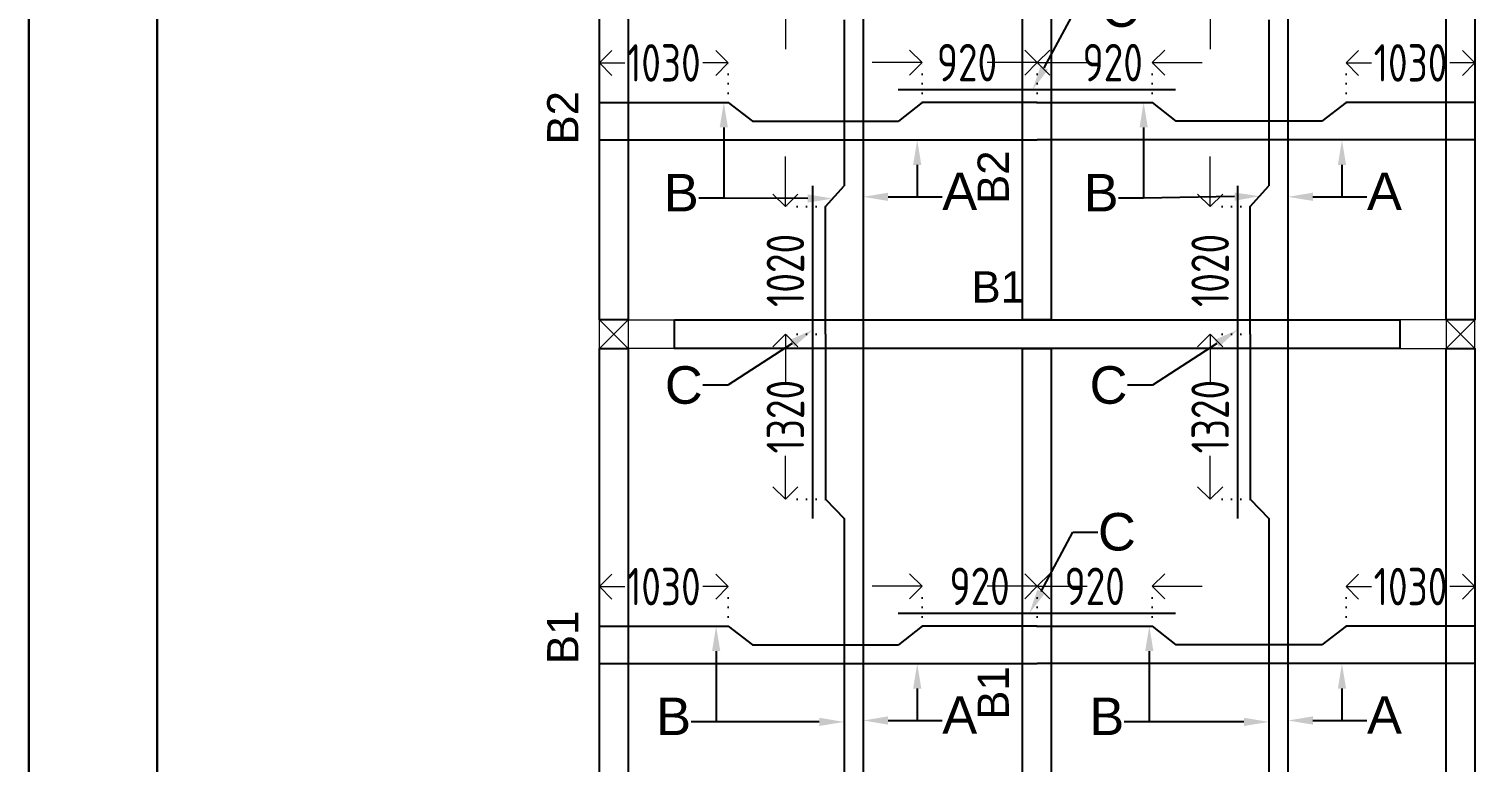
# Model space of a CAD drawing. Header units: inches. Extents: x -605 to 2991212, y -2872845 to 0.
# Drawn here: x 2800878 to 2812471, y -2127129 to -2121266 of the extents above; entities that cross this region are included whole.
import ezdxf
from ezdxf import colors
from ezdxf.entities.mleader import LeaderData, LeaderLine
from ezdxf.enums import TextEntityAlignment as Align
from ezdxf.math import Vec2, Vec3

# ---------------------------------------------------------------- set-up
doc = ezdxf.new("R2010")
doc.units = ezdxf.units.IN
doc.header["$LTSCALE"] = 600
doc.header["$MEASUREMENT"] = 0
doc.linetypes.add('DOT2', pattern=[0.125, 0, -0.125])
for name, color, linetype, lineweight in [('rDIMension', 1, 'Continuous', 18), ('rRCC 2', 40, 'Continuous', 15), ('rREINF 1', 1, 'Continuous', 25), ('rSHEET', 2, 'Continuous', 30)]:
    doc.layers.add(name, color=color, linetype=linetype, lineweight=lineweight)
doc.styles.add('DIM', font='geniso.shx', dxfattribs={"width": 0.85})
doc.styles.get("Standard").update_dxf_attribs({"font": 'arial.ttf'})
doc.dimstyles.new('ST-100', dxfattribs={"dimscale": 100, "dimtxt": 2.5, "dimasz": 2, "dimexe": 0.18, "dimexo": 0.0625, "dimgap": 0.2, "dimtad": 0, "dimdec": 0, "dimzin": 0, "dimdsep": 46, "dimtxsty": 'DIM', "dimblk": 'OPEN90', "dimcen": 0.09, "dimclrd": 256, "dimclrt": 7, "dimadec": 0, "dimazin": 0, "dimtfac": 1, "dimtdec": 0, "dimtofl": 0, "dimtmove": 0, "dimatfit": 3, "dimldrblk": 'OPEN90', "dimfxl": 1, "dimtolj": 1, "dimtzin": 0, "dimlwd": -1, "dimarcsym": 0})

# ---------------------------------------------------------------- blocks, each defined once
blk = doc.blocks.new('_Open90')
at = {"color": 0, "linetype": 'ByBlock', "lineweight": -2}
for p, q in [((0, 0), (-1, 0)), ((-0.5, 0.5), (0, 0)), ((0, 0), (-0.5, -0.5))]:
    blk.add_line(p, q, dxfattribs=at)
blk = doc.blocks.new('*D119')
at = {"layer": 'Defpoints', "color": 0, "linetype": 'ByBlock', "transparency": 16777216}
for p in [(2806469, -2121537), (2805439, -2121853), (2806469, -2121853)]:
    blk.add_point(p, dxfattribs=at)
at = {"layer": 'rDIMension', "color": 0, "linetype": 'DOT2', "lineweight": -2, "transparency": 16777216}
for p, q in [((2805439, -2121853), (2805439, -2121537)), ((2806469, -2121853), (2806469, -2121537))]:
    blk.add_line(p, q, dxfattribs=at)
at = {"layer": 'rDIMension', "transparency": 16777216}
for p, q in [((2805639, -2121537), (2805641, -2121537)), ((2806269, -2121537), (2806267, -2121537))]:
    blk.add_line(p, q, dxfattribs=at)
at = {"layer": 'rDIMension', "linetype": 'ByBlock', "transparency": 16777216, "xscale": 200, "yscale": 200, "zscale": 200, "rotation": 180}
blk.add_blockref('_Open90', (2805439, -2121537), dxfattribs=at)
at = {"layer": 'rDIMension', "linetype": 'ByBlock', "transparency": 16777216, "xscale": 200, "yscale": 200, "zscale": 200}
blk.add_blockref('_Open90', (2806469, -2121537), dxfattribs=at)
at = {"layer": 'rDIMension', "color": 7, "linetype": 'ByBlock', "transparency": 16777216, "insert": (2805954, -2121537), "char_height": 300, "attachment_point": 5, "style": 'DIM'}
blk.add_mtext('\\A1;1030', dxfattribs=at)
blk = doc.blocks.new('*D120')
at = {"layer": 'Defpoints', "color": 0, "linetype": 'ByBlock', "transparency": 16777216}
for p in [(2808939, -2121535), (2808019, -2121853), (2808939, -2121853)]:
    blk.add_point(p, dxfattribs=at)
at = {"layer": 'rDIMension', "transparency": 16777216}
for p, q in [((2807819, -2121535), (2807619, -2121535)), ((2809139, -2121535), (2809339, -2121535))]:
    blk.add_line(p, q, dxfattribs=at)
at = {"layer": 'rDIMension', "color": 0, "linetype": 'DOT2', "lineweight": -2, "transparency": 16777216}
for p, q in [((2808019, -2121853), (2808019, -2121535)), ((2808939, -2121853), (2808939, -2121535))]:
    blk.add_line(p, q, dxfattribs=at)
at = {"layer": 'rDIMension', "linetype": 'ByBlock', "transparency": 16777216, "xscale": 200, "yscale": 200, "zscale": 200}
blk.add_blockref('_Open90', (2808019, -2121535), dxfattribs=at)
at = {"layer": 'rDIMension', "linetype": 'ByBlock', "transparency": 16777216, "xscale": 200, "yscale": 200, "zscale": 200, "rotation": 180}
blk.add_blockref('_Open90', (2808939, -2121535), dxfattribs=at)
at = {"layer": 'rDIMension', "color": 7, "linetype": 'ByBlock', "transparency": 16777216, "insert": (2808378, -2121535), "char_height": 300, "attachment_point": 5, "style": 'DIM'}
blk.add_mtext('\\A1;920', dxfattribs=at)
blk = doc.blocks.new('*D121')
at = {"layer": 'Defpoints', "color": 0, "linetype": 'ByBlock', "transparency": 16777216}
for p in [(2811409, -2121537), (2811409, -2121853), (2812439, -2121853)]:
    blk.add_point(p, dxfattribs=at)
at = {"layer": 'rDIMension', "color": 0, "linetype": 'DOT2', "lineweight": -2, "transparency": 16777216}
for p, q in [((2811409, -2121853), (2811409, -2121537)), ((2812439, -2121853), (2812439, -2121537))]:
    blk.add_line(p, q, dxfattribs=at)
at = {"layer": 'rDIMension', "transparency": 16777216}
for p, q in [((2811609, -2121537), (2811611, -2121537)), ((2812239, -2121537), (2812237, -2121537))]:
    blk.add_line(p, q, dxfattribs=at)
at = {"layer": 'rDIMension', "linetype": 'ByBlock', "transparency": 16777216, "xscale": 200, "yscale": 200, "zscale": 200, "rotation": 180}
blk.add_blockref('_Open90', (2811409, -2121537), dxfattribs=at)
at = {"layer": 'rDIMension', "linetype": 'ByBlock', "transparency": 16777216, "xscale": 200, "yscale": 200, "zscale": 200}
blk.add_blockref('_Open90', (2812439, -2121537), dxfattribs=at)
at = {"layer": 'rDIMension', "color": 7, "linetype": 'ByBlock', "transparency": 16777216, "insert": (2811924, -2121537), "char_height": 300, "attachment_point": 5, "style": 'DIM'}
blk.add_mtext('\\A1;1030', dxfattribs=at)
blk = doc.blocks.new('*D122')
at = {"layer": 'Defpoints', "color": 0, "linetype": 'ByBlock', "transparency": 16777216}
for p in [(2808939, -2121535), (2808939, -2121853), (2809859, -2121853)]:
    blk.add_point(p, dxfattribs=at)
at = {"layer": 'rDIMension', "transparency": 16777216}
for p, q in [((2808739, -2121535), (2808539, -2121535)), ((2810059, -2121535), (2810259, -2121535))]:
    blk.add_line(p, q, dxfattribs=at)
at = {"layer": 'rDIMension', "color": 0, "linetype": 'DOT2', "lineweight": -2, "transparency": 16777216}
for p, q in [((2808939, -2121853), (2808939, -2121535)), ((2809859, -2121853), (2809859, -2121535))]:
    blk.add_line(p, q, dxfattribs=at)
at = {"layer": 'rDIMension', "linetype": 'ByBlock', "transparency": 16777216, "xscale": 200, "yscale": 200, "zscale": 200}
blk.add_blockref('_Open90', (2808939, -2121535), dxfattribs=at)
at = {"layer": 'rDIMension', "linetype": 'ByBlock', "transparency": 16777216, "xscale": 200, "yscale": 200, "zscale": 200, "rotation": 180}
blk.add_blockref('_Open90', (2809859, -2121535), dxfattribs=at)
at = {"layer": 'rDIMension', "color": 7, "linetype": 'ByBlock', "transparency": 16777216, "insert": (2809543, -2121535), "char_height": 300, "attachment_point": 5, "style": 'DIM'}
blk.add_mtext('\\A1;920', dxfattribs=at)
blk = doc.blocks.new('*D123')
at = {"layer": 'Defpoints', "color": 0, "linetype": 'ByBlock', "transparency": 16777216}
for p in [(2806469, -2125726), (2805439, -2126042), (2806469, -2126042)]:
    blk.add_point(p, dxfattribs=at)
at = {"layer": 'rDIMension', "color": 0, "linetype": 'DOT2', "lineweight": -2, "transparency": 16777216}
for p, q in [((2805439, -2126042), (2805439, -2125726)), ((2806469, -2126042), (2806469, -2125726))]:
    blk.add_line(p, q, dxfattribs=at)
at = {"layer": 'rDIMension', "transparency": 16777216}
for p, q in [((2805639, -2125726), (2805641, -2125726)), ((2806269, -2125726), (2806267, -2125726))]:
    blk.add_line(p, q, dxfattribs=at)
at = {"layer": 'rDIMension', "linetype": 'ByBlock', "transparency": 16777216, "xscale": 200, "yscale": 200, "zscale": 200, "rotation": 180}
blk.add_blockref('_Open90', (2805439, -2125726), dxfattribs=at)
at = {"layer": 'rDIMension', "linetype": 'ByBlock', "transparency": 16777216, "xscale": 200, "yscale": 200, "zscale": 200}
blk.add_blockref('_Open90', (2806469, -2125726), dxfattribs=at)
at = {"layer": 'rDIMension', "color": 7, "linetype": 'ByBlock', "transparency": 16777216, "insert": (2805954, -2125726), "char_height": 300, "attachment_point": 5, "style": 'DIM'}
blk.add_mtext('\\A1;1030', dxfattribs=at)
blk = doc.blocks.new('*D124')
at = {"layer": 'Defpoints', "color": 0, "linetype": 'ByBlock', "transparency": 16777216}
for p in [(2808939, -2125724), (2808019, -2126042), (2808939, -2126042)]:
    blk.add_point(p, dxfattribs=at)
at = {"layer": 'rDIMension', "transparency": 16777216}
for p, q in [((2807819, -2125724), (2807619, -2125724)), ((2809139, -2125724), (2809339, -2125724))]:
    blk.add_line(p, q, dxfattribs=at)
at = {"layer": 'rDIMension', "color": 0, "linetype": 'DOT2', "lineweight": -2, "transparency": 16777216}
for p, q in [((2808019, -2126042), (2808019, -2125724)), ((2808939, -2126042), (2808939, -2125724))]:
    blk.add_line(p, q, dxfattribs=at)
at = {"layer": 'rDIMension', "linetype": 'ByBlock', "transparency": 16777216, "xscale": 200, "yscale": 200, "zscale": 200}
blk.add_blockref('_Open90', (2808019, -2125724), dxfattribs=at)
at = {"layer": 'rDIMension', "linetype": 'ByBlock', "transparency": 16777216, "xscale": 200, "yscale": 200, "zscale": 200, "rotation": 180}
blk.add_blockref('_Open90', (2808939, -2125724), dxfattribs=at)
at = {"layer": 'rDIMension', "color": 7, "linetype": 'ByBlock', "transparency": 16777216, "insert": (2808479, -2125724), "char_height": 300, "attachment_point": 5, "style": 'DIM'}
blk.add_mtext('\\A1;920', dxfattribs=at)
blk = doc.blocks.new('*D125')
at = {"layer": 'Defpoints', "color": 0, "linetype": 'ByBlock', "transparency": 16777216}
for p in [(2811409, -2125726), (2811409, -2126042), (2812439, -2126042)]:
    blk.add_point(p, dxfattribs=at)
at = {"layer": 'rDIMension', "color": 0, "linetype": 'DOT2', "lineweight": -2, "transparency": 16777216}
for p, q in [((2811409, -2126042), (2811409, -2125726)), ((2812439, -2126042), (2812439, -2125726))]:
    blk.add_line(p, q, dxfattribs=at)
at = {"layer": 'rDIMension', "transparency": 16777216}
for p, q in [((2811609, -2125726), (2811611, -2125726)), ((2812239, -2125726), (2812237, -2125726))]:
    blk.add_line(p, q, dxfattribs=at)
at = {"layer": 'rDIMension', "linetype": 'ByBlock', "transparency": 16777216, "xscale": 200, "yscale": 200, "zscale": 200, "rotation": 180}
blk.add_blockref('_Open90', (2811409, -2125726), dxfattribs=at)
at = {"layer": 'rDIMension', "linetype": 'ByBlock', "transparency": 16777216, "xscale": 200, "yscale": 200, "zscale": 200}
blk.add_blockref('_Open90', (2812439, -2125726), dxfattribs=at)
at = {"layer": 'rDIMension', "color": 7, "linetype": 'ByBlock', "transparency": 16777216, "insert": (2811924, -2125726), "char_height": 300, "attachment_point": 5, "style": 'DIM'}
blk.add_mtext('\\A1;1030', dxfattribs=at)
blk = doc.blocks.new('*D126')
at = {"layer": 'Defpoints', "color": 0, "linetype": 'ByBlock', "transparency": 16777216}
for p in [(2808939, -2125724), (2808939, -2126042), (2809859, -2126042)]:
    blk.add_point(p, dxfattribs=at)
at = {"layer": 'rDIMension', "transparency": 16777216}
for p, q in [((2808739, -2125724), (2808539, -2125724)), ((2810059, -2125724), (2810259, -2125724))]:
    blk.add_line(p, q, dxfattribs=at)
at = {"layer": 'rDIMension', "color": 0, "linetype": 'DOT2', "lineweight": -2, "transparency": 16777216}
for p, q in [((2808939, -2126042), (2808939, -2125724)), ((2809859, -2126042), (2809859, -2125724))]:
    blk.add_line(p, q, dxfattribs=at)
at = {"layer": 'rDIMension', "linetype": 'ByBlock', "transparency": 16777216, "xscale": 200, "yscale": 200, "zscale": 200}
blk.add_blockref('_Open90', (2808939, -2125724), dxfattribs=at)
at = {"layer": 'rDIMension', "linetype": 'ByBlock', "transparency": 16777216, "xscale": 200, "yscale": 200, "zscale": 200, "rotation": 180}
blk.add_blockref('_Open90', (2809859, -2125724), dxfattribs=at)
at = {"layer": 'rDIMension', "color": 7, "linetype": 'ByBlock', "transparency": 16777216, "insert": (2809399, -2125724), "char_height": 300, "attachment_point": 5, "style": 'DIM'}
blk.add_mtext('\\A1;920', dxfattribs=at)
blk = doc.blocks.new('*D151')
at = {"layer": 'Defpoints', "color": 0, "linetype": 'ByBlock', "transparency": 16777216}
for p in [(2806926, -2120007), (2807246, -2120007), (2807246, -2121027)]:
    blk.add_point(p, dxfattribs=at)
at = {"layer": 'rDIMension', "transparency": 16777216}
for p, q in [((2806926, -2119807), (2806926, -2119607)), ((2806926, -2121227), (2806926, -2121427))]:
    blk.add_line(p, q, dxfattribs=at)
at = {"layer": 'rDIMension', "color": 0, "linetype": 'DOT2', "lineweight": -2, "transparency": 16777216}
for p, q in [((2807246, -2120007), (2806926, -2120007)), ((2807246, -2121027), (2806926, -2121027))]:
    blk.add_line(p, q, dxfattribs=at)
at = {"layer": 'rDIMension', "linetype": 'ByBlock', "transparency": 16777216, "xscale": 200, "yscale": 200, "zscale": 200}
for p, rotation in [((2806926, -2120007), 270), ((2806926, -2121027), 90)]:
    blk.add_blockref('_Open90', p, dxfattribs=dict(at, rotation=rotation))
at = {"layer": 'rDIMension', "color": 7, "linetype": 'ByBlock', "transparency": 16777216, "insert": (2806926, -2120659), "char_height": 300, "attachment_point": 5, "rotation": 90, "style": 'DIM'}
blk.add_mtext('\\A1;1020', dxfattribs=at)
blk = doc.blocks.new('*D152')
at = {"layer": 'Defpoints', "color": 0, "linetype": 'ByBlock', "transparency": 16777216}
for p in [(2807246, -2122687), (2806926, -2123707), (2807246, -2123707)]:
    blk.add_point(p, dxfattribs=at)
at = {"layer": 'rDIMension', "transparency": 16777216}
for p, q in [((2806926, -2122487), (2806926, -2122287)), ((2806926, -2123907), (2806926, -2124107))]:
    blk.add_line(p, q, dxfattribs=at)
at = {"layer": 'rDIMension', "color": 0, "linetype": 'DOT2', "lineweight": -2, "transparency": 16777216}
for p, q in [((2807246, -2122687), (2806926, -2122687)), ((2807246, -2123707), (2806926, -2123707))]:
    blk.add_line(p, q, dxfattribs=at)
at = {"layer": 'rDIMension', "linetype": 'ByBlock', "transparency": 16777216, "xscale": 200, "yscale": 200, "zscale": 200}
for p, rotation in [((2806926, -2122687), 270), ((2806926, -2123707), 90)]:
    blk.add_blockref('_Open90', p, dxfattribs=dict(at, rotation=rotation))
at = {"layer": 'rDIMension', "color": 7, "linetype": 'ByBlock', "transparency": 16777216, "insert": (2806926, -2123197), "char_height": 300, "attachment_point": 5, "rotation": 90, "style": 'DIM'}
blk.add_mtext('\\A1;1020', dxfattribs=at)
blk = doc.blocks.new('*D153')
at = {"layer": 'Defpoints', "color": 0, "linetype": 'ByBlock', "transparency": 16777216}
for p in [(2810322, -2120007), (2810642, -2120007), (2810642, -2121027)]:
    blk.add_point(p, dxfattribs=at)
at = {"layer": 'rDIMension', "transparency": 16777216}
for p, q in [((2810322, -2119807), (2810322, -2119607)), ((2810322, -2121227), (2810322, -2121427))]:
    blk.add_line(p, q, dxfattribs=at)
at = {"layer": 'rDIMension', "color": 0, "linetype": 'DOT2', "lineweight": -2, "transparency": 16777216}
for p, q in [((2810642, -2120007), (2810322, -2120007)), ((2810642, -2121027), (2810322, -2121027))]:
    blk.add_line(p, q, dxfattribs=at)
at = {"layer": 'rDIMension', "linetype": 'ByBlock', "transparency": 16777216, "xscale": 200, "yscale": 200, "zscale": 200}
for p, rotation in [((2810322, -2120007), 270), ((2810322, -2121027), 90)]:
    blk.add_blockref('_Open90', p, dxfattribs=dict(at, rotation=rotation))
at = {"layer": 'rDIMension', "color": 7, "linetype": 'ByBlock', "transparency": 16777216, "insert": (2810322, -2120659), "char_height": 300, "attachment_point": 5, "rotation": 90, "style": 'DIM'}
blk.add_mtext('\\A1;1020', dxfattribs=at)
blk = doc.blocks.new('*D154')
at = {"layer": 'Defpoints', "color": 0, "linetype": 'ByBlock', "transparency": 16777216}
for p in [(2810642, -2122687), (2810322, -2123707), (2810642, -2123707)]:
    blk.add_point(p, dxfattribs=at)
at = {"layer": 'rDIMension', "transparency": 16777216}
for p, q in [((2810322, -2122487), (2810322, -2122287)), ((2810322, -2123907), (2810322, -2124107))]:
    blk.add_line(p, q, dxfattribs=at)
at = {"layer": 'rDIMension', "color": 0, "linetype": 'DOT2', "lineweight": -2, "transparency": 16777216}
for p, q in [((2810642, -2122687), (2810322, -2122687)), ((2810642, -2123707), (2810322, -2123707))]:
    blk.add_line(p, q, dxfattribs=at)
at = {"layer": 'rDIMension', "linetype": 'ByBlock', "transparency": 16777216, "xscale": 200, "yscale": 200, "zscale": 200}
for p, rotation in [((2810322, -2122687), 270), ((2810322, -2123707), 90)]:
    blk.add_blockref('_Open90', p, dxfattribs=dict(at, rotation=rotation))
at = {"layer": 'rDIMension', "color": 7, "linetype": 'ByBlock', "transparency": 16777216, "insert": (2810322, -2123197), "char_height": 300, "attachment_point": 5, "rotation": 90, "style": 'DIM'}
blk.add_mtext('\\A1;1020', dxfattribs=at)
blk = doc.blocks.new('*D225')
at = {"layer": 'Defpoints', "color": 0, "linetype": 'ByBlock', "transparency": 16777216}
for p in [(2806926, -2123707), (2807246, -2123707), (2807246, -2125027)]:
    blk.add_point(p, dxfattribs=at)
at = {"layer": 'rDIMension', "color": 0, "linetype": 'DOT2', "lineweight": -2, "transparency": 16777216}
for p, q in [((2807246, -2123707), (2806926, -2123707)), ((2807246, -2125027), (2806926, -2125027))]:
    blk.add_line(p, q, dxfattribs=at)
at = {"layer": 'rDIMension', "transparency": 16777216}
for p, q in [((2806926, -2123907), (2806926, -2124054)), ((2806926, -2124827), (2806926, -2124680))]:
    blk.add_line(p, q, dxfattribs=at)
at = {"layer": 'rDIMension', "linetype": 'ByBlock', "transparency": 16777216, "xscale": 200, "yscale": 200, "zscale": 200}
for p, rotation in [((2806926, -2123707), 90), ((2806926, -2125027), 270)]:
    blk.add_blockref('_Open90', p, dxfattribs=dict(at, rotation=rotation))
at = {"layer": 'rDIMension', "color": 7, "linetype": 'ByBlock', "transparency": 16777216, "insert": (2806926, -2124367), "char_height": 300, "attachment_point": 5, "rotation": 90, "style": 'DIM'}
blk.add_mtext('\\A1;1320', dxfattribs=at)
blk = doc.blocks.new('*D227')
at = {"layer": 'Defpoints', "color": 0, "linetype": 'ByBlock', "transparency": 16777216}
for p in [(2810322, -2123707), (2810642, -2123707), (2810642, -2125027)]:
    blk.add_point(p, dxfattribs=at)
at = {"layer": 'rDIMension', "color": 0, "linetype": 'DOT2', "lineweight": -2, "transparency": 16777216}
for p, q in [((2810642, -2123707), (2810322, -2123707)), ((2810642, -2125027), (2810322, -2125027))]:
    blk.add_line(p, q, dxfattribs=at)
at = {"layer": 'rDIMension', "transparency": 16777216}
for p, q in [((2810322, -2123907), (2810322, -2124054)), ((2810322, -2124827), (2810322, -2124680))]:
    blk.add_line(p, q, dxfattribs=at)
at = {"layer": 'rDIMension', "linetype": 'ByBlock', "transparency": 16777216, "xscale": 200, "yscale": 200, "zscale": 200}
for p, rotation in [((2810322, -2123707), 90), ((2810322, -2125027), 270)]:
    blk.add_blockref('_Open90', p, dxfattribs=dict(at, rotation=rotation))
at = {"layer": 'rDIMension', "color": 7, "linetype": 'ByBlock', "transparency": 16777216, "insert": (2810322, -2124367), "char_height": 300, "attachment_point": 5, "rotation": 90, "style": 'DIM'}
blk.add_mtext('\\A1;1320', dxfattribs=at)

msp = doc.modelspace()

# ---------------------------------------------------------------- linework, layer by layer
at = {"color": 4, "linetype": 'ByBlock'}
for points in [[(2807546.4, -2120006.9), (2807546.4, -2123706.9)], [(2810942.2, -2120006.9), (2810942.2, -2123706.9)], [(2807396.4, -2121193.8), (2807396.4, -2122520.1)], [(2810792.2, -2121193.8), (2810792.2, -2122520.1)], [(2805438.9, -2121853.2), (2806468.9, -2121853.2), (2806662.1, -2122003.2)], [(2810044.9, -2121753.2), (2807828.4, -2121753.2)], [(2808938.9, -2121853.2), (2808018.9, -2121853.2), (2807830.6, -2122003.2)], [(2808938.9, -2121853.2), (2809858.9, -2121853.2), (2810047.1, -2122003.2)], [(2812438.9, -2121853.2), (2811408.9, -2121853.2), (2811215.6, -2122003.2)], [(2806662.1, -2122003.2), (2807830.6, -2122003.2)], [(2811215.6, -2122003.2), (2810047.1, -2122003.2)], [(2805438.9, -2122153.2), (2808938.9, -2122153.2)], [(2812438.9, -2122153.2), (2808938.9, -2122153.2)], [(2807146.4, -2125180.3), (2807146.4, -2122520.1)], [(2807246.4, -2123706.9), (2807246.4, -2122686.9), (2807396.4, -2122520.1)], [(2810542.2, -2125180.3), (2810542.2, -2122520.1)], [(2810642.2, -2123706.9), (2810642.2, -2122686.9), (2810792.2, -2122520.1)], [(2807246.4, -2123706.9), (2807246.4, -2125026.9), (2807396.4, -2125180.3)], [(2807546.4, -2123706.9), (2807546.4, -2128724.4)], [(2810642.2, -2123706.9), (2810642.2, -2125026.9), (2810792.2, -2125180.3)], [(2810942.2, -2123706.9), (2810942.2, -2128724.4)], [(2807396.4, -2125180.3), (2807396.4, -2127251)], [(2810792.2, -2125180.3), (2810792.2, -2127251)], [(2810044.9, -2125942.1), (2807828.4, -2125942.1)], [(2805438.9, -2126042.1), (2806468.9, -2126042.1), (2806662.1, -2126192.1)], [(2808938.9, -2126042.1), (2808018.9, -2126042.1), (2807830.6, -2126192.1)], [(2808938.9, -2126042.1), (2809858.9, -2126042.1), (2810047.1, -2126192.1)], [(2812438.9, -2126042.1), (2811408.9, -2126042.1), (2811215.6, -2126192.1)], [(2806662.1, -2126192.1), (2807830.6, -2126192.1)], [(2811215.6, -2126192.1), (2810047.1, -2126192.1)], [(2805438.9, -2126342.1), (2808938.9, -2126342.1)], [(2812438.9, -2126342.1), (2808938.9, -2126342.1)]]:
    msp.add_lwpolyline(points, dxfattribs=at)
at = {"color": 1, "linetype": 'ByBlock'}
for points in [[(2805438.9, -2120121.9), (2805668.9, -2120121.9), (2805668.9, -2123591.9), (2805438.9, -2123591.9)], [(2808821.7, -2120121.9), (2809051.7, -2120121.9), (2809051.7, -2123591.9), (2808821.7, -2123591.9)], [(2812208.9, -2120121.9), (2812438.9, -2120121.9), (2812438.9, -2123591.9), (2812208.9, -2123591.9)], [(2806038.9, -2123591.9), (2811838.9, -2123591.9), (2811838.9, -2123821.9), (2806038.9, -2123821.9)], [(2805668.9, -2128609.4), (2805438.9, -2128609.4), (2805438.9, -2123821.9), (2805668.9, -2123821.9)], [(2809051.7, -2128609.4), (2808821.7, -2128609.4), (2808821.7, -2123821.9), (2809051.7, -2123821.9)], [(2812208.9, -2123821.9), (2812438.9, -2123821.9), (2812438.9, -2128609.4), (2812208.9, -2128609.4)]]:
    msp.add_lwpolyline(points, close=True, dxfattribs=at)
at = {"layer": 'rRCC 2', "color": 6}
for p, q in [((2805438.9, -2123591.9), (2805668.9, -2123821.9)), ((2805438.9, -2123821.9), (2805668.9, -2123591.9)), ((2812438.9, -2123591.9), (2812208.9, -2123821.9)), ((2812438.9, -2123821.9), (2812208.9, -2123591.9))]:
    msp.add_line(p, q, dxfattribs=at)
for points in [[(2805438.9, -2123821.9), (2805438.9, -2123591.9), (2806038.9, -2123591.9), (2806038.9, -2123821.9)], [(2805438.9, -2123591.9), (2805668.9, -2123591.9), (2805668.9, -2123821.9), (2805438.9, -2123821.9)], [(2812438.9, -2123821.9), (2812438.9, -2123591.9), (2811838.9, -2123591.9), (2811838.9, -2123821.9)], [(2812438.9, -2123591.9), (2812208.9, -2123591.9), (2812208.9, -2123821.9), (2812438.9, -2123821.9)]]:
    msp.add_lwpolyline(points, close=True, dxfattribs=at)
at = {"layer": 'rSHEET'}
msp.add_lwpolyline([(2877048.1, -2153550.4), (2877048.1, -2045824.8), (2800878.4, -2045824.8), (2800878.4, -2153550.4)], close=True, dxfattribs=at)
msp.add_lwpolyline([(2876024.1, -2151755), (2876024.1, -2047620.3, 0.4142136), (2875254.6, -2046850.8), (2802671.9, -2046850.8, 0.4142136), (2801902.5, -2047620.3), (2801902.5, -2151755, 0.4142136), (2802671.9, -2152524.4), (2875254.6, -2152524.4, 0.4142136)], format="xyb", close=True, dxfattribs=at)

# ---------------------------------------------------------------- texts
at = {"layer": 'rRCC 2'}
for s, p in [('B2', (2805146.2, -2121976)), ('B2', (2808587.5, -2122451.3)), ('B1', (2805146.2, -2126132.6)), ('B1', (2808587.5, -2126577.4))]:
    msp.add_text(s, height=250, rotation=90, dxfattribs=at).set_placement(p, align=Align.MIDDLE_CENTER)
msp.add_text('B1', height=250, dxfattribs=at).set_placement((2808627.5, -2123328.9), align=Align.MIDDLE_CENTER)

# ---------------------------------------------------------------- dimensions: what is measured, and where the dimension line sits
at = {"layer": 'rDIMension', "color": 1, "linetype": 'ByBlock'}
for base, p1, p2, angle, override, picture, middle in [((2806925.7, -2120006.9), (2807246.4, -2121026.9), (2807246.4, -2120006.9), 90, {"dimtxt": 3, "dimexe": 0, "dimexo": 0, "dimtmove": 1, "dimfxl": 1.25, "dimtfillclr": 256, "dimarcsym": 2}, '*D151', (2806925.7, -2120658.6)), ((2810321.5, -2120006.9), (2810642.2, -2121026.9), (2810642.2, -2120006.9), 90, {"dimtxt": 3, "dimexe": 0, "dimexo": 0, "dimtmove": 1, "dimfxl": 1.25, "dimtfillclr": 256, "dimarcsym": 2}, '*D153', (2810321.5, -2120658.6)), ((2808938.9, -2121534.8), (2809858.9, -2121853.2), (2808938.9, -2121853.2), 180, {"dimtxt": 3, "dimexe": 0, "dimexo": 0, "dimtmove": 1, "dimfxl": 1.25, "dimtfillclr": 256, "dimarcsym": 2}, '*D122', (2809543.2, -2121534.8)), ((2811408.9, -2121537.4), (2812438.9, -2121853.2), (2811408.9, -2121853.2), 180, {"dimtxt": 3, "dimasz": 2, "dimexe": 0, "dimexo": 0, "dimtmove": 1, "dimfxl": 1.25, "dimtfillclr": 256, "dimarcsym": 2}, '*D121', (2811923.9, -2121537.4)), ((2811408.9, -2125726.3), (2812438.9, -2126042.1), (2811408.9, -2126042.1), 180, {"dimtxt": 3, "dimasz": 2, "dimexe": 0, "dimexo": 0, "dimtmove": 1, "dimfxl": 1.25, "dimtfillclr": 256, "dimarcsym": 2}, '*D125', (2811923.9, -2125726.3))]:
    dim = msp.add_linear_dim(base=base, p1=p1, p2=p2, angle=angle, dimstyle='ST-100', override=override, dxfattribs=at)
    dim.commit()
    dim.dimension.update_dxf_attribs({"geometry": picture, "text_midpoint": middle, "dimtype": 160})
for base, p1, p2, override, picture, middle in [((2806468.9, -2121537.4), (2805438.9, -2121853.2), (2806468.9, -2121853.2), {"dimtxt": 3, "dimasz": 2, "dimexe": 0, "dimexo": 0, "dimtmove": 1, "dimfxl": 1.25, "dimtfillclr": 256, "dimarcsym": 2}, '*D119', (2805953.9, -2121537.4)), ((2808938.9, -2121534.8), (2808018.9, -2121853.2), (2808938.9, -2121853.2), {"dimtxt": 3, "dimexe": 0, "dimexo": 0, "dimtmove": 1, "dimfxl": 1.25, "dimtfillclr": 256, "dimarcsym": 2}, '*D120', (2808378.3, -2121534.8)), ((2806468.9, -2125726.3), (2805438.9, -2126042.1), (2806468.9, -2126042.1), {"dimtxt": 3, "dimasz": 2, "dimexe": 0, "dimexo": 0, "dimtmove": 1, "dimfxl": 1.25, "dimtfillclr": 256, "dimarcsym": 2}, '*D123', (2805953.9, -2125726.3))]:
    dim = msp.add_linear_dim(base=base, p1=p1, p2=p2, dimstyle='ST-100', override=override, dxfattribs=at)
    dim.commit()
    dim.dimension.update_dxf_attribs({"geometry": picture, "text_midpoint": middle, "dimtype": 160})
for base, p1, p2, angle, picture, middle in [((2806925.7, -2123706.9), (2807246.4, -2122686.9), (2807246.4, -2123706.9), 90, '*D152', (2806925.7, -2123196.9)), ((2810321.5, -2123706.9), (2810642.2, -2122686.9), (2810642.2, -2123706.9), 90, '*D154', (2810321.5, -2123196.9)), ((2806925.7, -2123706.9), (2807246.4, -2125026.9), (2807246.4, -2123706.9), 90, '*D225', (2806925.7, -2124366.9)), ((2810321.5, -2123706.9), (2810642.2, -2125026.9), (2810642.2, -2123706.9), 90, '*D227', (2810321.5, -2124366.9)), ((2808938.9, -2125723.7), (2809858.9, -2126042.1), (2808938.9, -2126042.1), 180, '*D126', (2809398.9, -2125723.7))]:
    dim = msp.add_linear_dim(base=base, p1=p1, p2=p2, angle=angle, dimstyle='ST-100', override={"dimtxt": 3, "dimexe": 0, "dimexo": 0, "dimtmove": 1, "dimfxl": 1.25, "dimtfillclr": 256, "dimarcsym": 2}, dxfattribs=at)
    dim.commit()
    dim.dimension.update_dxf_attribs({"geometry": picture, "text_midpoint": middle})
dim = msp.add_linear_dim(base=(2808938.9, -2125723.7), p1=(2808018.9, -2126042.1), p2=(2808938.9, -2126042.1), dimstyle='ST-100', override={"dimtxt": 3, "dimexe": 0, "dimexo": 0, "dimtmove": 1, "dimfxl": 1.25, "dimtfillclr": 256, "dimarcsym": 2}, dxfattribs=at)
dim.commit()
dim.dimension.update_dxf_attribs({"geometry": '*D124', "text_midpoint": (2808478.9, -2125723.7)})

# ---------------------------------------------------------------- leaders
at = {"layer": 'rREINF 1', "color": 3, "linetype": 'ByBlock'}
ml = msp.add_multileader_mtext('Standard', dxfattribs=at)
ml.set_content('C', color=3)
ml.set_leader_properties()
ml.build(insert=Vec2(0, 0))
ml.multileader.update_dxf_attribs({"text_top_attachment_type": 0, "text_bottom_attachment_type": 0, "dogleg_length": 200, "arrow_head_size": 200})
ctx = ml.context
ctx.base_point, ctx.char_height, ctx.arrow_head_size, ctx.landing_gap_size, ctx.plane_origin = Vec3(2809450.8, -2121101.3), 300, 200, 0.09, Vec3(2808479.9, -2122003.8)
notes = []
notes.append((ctx, [(0, (1, 1, 0), (2809250.8, -2121101.3), (1, 0), 200, [(0, [(2808901.3, -2121753.2)], 256, [])])]))
ctx.mtext.insert, ctx.mtext.flow_direction = Vec3(2809450.9, -2120948.7), 5
ml = msp.add_multileader_mtext('Standard', dxfattribs=at)
ml.set_content('B', color=3)
ml.set_leader_properties()
ml.build(insert=Vec2(0, 0))
ml.multileader.update_dxf_attribs({"text_top_attachment_type": 0, "text_bottom_attachment_type": 0, "dogleg_length": 200, "arrow_head_size": 200})
ctx = ml.context
ctx.base_point, ctx.char_height, ctx.arrow_head_size, ctx.landing_gap_size, ctx.plane_origin = Vec3(2806006.8, -2122619.5), 300, 200, 0.09, Vec3(2806467.6, -2122026.3)
ctx.text_align_type = 2
notes.append((ctx, [(0, (1, 1, 0), (2806433.5, -2122619.5), (-1, 0), 200, [(0, [(2806433.5, -2121853.2)], 256, [])])]))
ctx.mtext.insert, ctx.mtext.alignment, ctx.mtext.flow_direction = Vec3(2806233.4, -2122425.1), 3, 5
ml = msp.add_multileader_mtext('Standard', dxfattribs=at)
ml.set_content('B', color=3)
ml.set_leader_properties()
ml.build(insert=Vec2(0, 0))
ml.multileader.update_dxf_attribs({"text_top_attachment_type": 0, "text_bottom_attachment_type": 0, "dogleg_length": 200, "arrow_head_size": 200})
ctx = ml.context
ctx.base_point, ctx.char_height, ctx.arrow_head_size, ctx.landing_gap_size, ctx.plane_origin = Vec3(2809363.5, -2122619.5), 300, 200, 0.09, Vec3(2809824.3, -2122026.3)
ctx.text_align_type = 2
notes.append((ctx, [(0, (1, 1, 0), (2809790.2, -2122619.5), (-1, 0), 200, [(0, [(2809790.2, -2121853.2)], 256, [])])]))
ctx.mtext.insert, ctx.mtext.alignment, ctx.mtext.flow_direction = Vec3(2809590.1, -2122425.1), 3, 5
ml = msp.add_multileader_mtext('Standard', dxfattribs=at)
ml.set_content('A', color=3)
ml.set_leader_properties()
ml.build(insert=Vec2(0, 0))
ml.multileader.update_dxf_attribs({"text_top_attachment_type": 0, "text_bottom_attachment_type": 0, "dogleg_length": 200, "arrow_head_size": 200})
ctx = ml.context
ctx.base_point, ctx.char_height, ctx.arrow_head_size, ctx.landing_gap_size, ctx.plane_origin = Vec3(2808179.9, -2122608.4), 300, 200, 0.09, Vec3(2808133.3, -2122015.2)
notes.append((ctx, [(0, (1, 1, 0), (2807979.9, -2122608.4), (1, 0), 200, [(0, [(2807979.9, -2122153.2)], 256, [])])]))
ctx.mtext.insert, ctx.mtext.flow_direction = Vec3(2808180, -2122414), 5
ml = msp.add_multileader_mtext('Standard', dxfattribs=at)
ml.set_content('A', color=3)
ml.set_leader_properties()
ml.build(insert=Vec2(0, 0))
ml.multileader.update_dxf_attribs({"text_top_attachment_type": 0, "text_bottom_attachment_type": 0, "dogleg_length": 200, "arrow_head_size": 200})
ctx = ml.context
ctx.base_point, ctx.char_height, ctx.arrow_head_size, ctx.landing_gap_size, ctx.plane_origin = Vec3(2811575.7, -2122608.4), 300, 200, 0.09, Vec3(2811529.2, -2122015.2)
notes.append((ctx, [(0, (1, 1, 0), (2811375.7, -2122608.4), (1, 0), 200, [(0, [(2811375.7, -2122153.2)], 256, [])])]))
ctx.mtext.insert, ctx.mtext.flow_direction = Vec3(2811575.8, -2122414), 5
ml = msp.add_multileader_mtext('Standard', dxfattribs=at)
ml.set_content('', color=3)
ml.set_leader_properties()
ml.build(insert=Vec2(0, 0))
ml.multileader.update_dxf_attribs({"text_top_attachment_type": 0, "text_bottom_attachment_type": 0, "dogleg_length": 200, "arrow_head_size": 200})
ctx = ml.context
ctx.base_point, ctx.char_height, ctx.arrow_head_size, ctx.landing_gap_size, ctx.plane_origin = Vec3(2806233.3, -2122619.5), 300, 200, 0.09, Vec3(2807036.9, -2122619.5)
ctx.text_align_type = 2
notes.append((ctx, [(0, (1, 1, 0), (2806433.5, -2122619.5), (-1, 0), 200, [(0, [(2807304.4, -2122622.3)], 256, [])])]))
ctx.mtext.insert, ctx.mtext.alignment, ctx.mtext.flow_direction = Vec3(2806233.4, -2122469.5), 3, 5
ml = msp.add_multileader_mtext('Standard', dxfattribs=at)
ml.set_content('', color=3)
ml.set_leader_properties()
ml.build(insert=Vec2(0, 0))
ml.multileader.update_dxf_attribs({"text_top_attachment_type": 0, "text_bottom_attachment_type": 0, "dogleg_length": 200, "arrow_head_size": 200})
ctx = ml.context
ctx.base_point, ctx.char_height, ctx.arrow_head_size, ctx.landing_gap_size, ctx.plane_origin = Vec3(2808179.9, -2122608.4), 300, 200, 0.09, Vec3(2807564.1, -2122608.4)
notes.append((ctx, [(0, (1, 1, 0), (2807979.9, -2122608.4), (1, 0), 200, [(0, [(2807547.2, -2122608.4)], 256, [])])]))
ctx.mtext.insert, ctx.mtext.flow_direction = Vec3(2808180, -2122458.4), 5
ml = msp.add_multileader_mtext('Standard', dxfattribs=at)
ml.set_content('', color=3)
ml.set_leader_properties()
ml.build(insert=Vec2(0, 0))
ml.multileader.update_dxf_attribs({"text_top_attachment_type": 0, "text_bottom_attachment_type": 0, "dogleg_length": 200, "arrow_head_size": 200})
ctx = ml.context
ctx.base_point, ctx.char_height, ctx.arrow_head_size, ctx.landing_gap_size, ctx.plane_origin = Vec3(2809590, -2122619.5), 300, 200, 0.09, Vec3(2810393.5, -2122619.5)
ctx.text_align_type = 2
notes.append((ctx, [(0, (1, 1, 0), (2809790.2, -2122619.5), (-1, 0), 200, [(0, [(2810717.2, -2122603.5)], 256, [])])]))
ctx.mtext.insert, ctx.mtext.alignment, ctx.mtext.flow_direction = Vec3(2809590.1, -2122469.5), 3, 5
ml = msp.add_multileader_mtext('Standard', dxfattribs=at)
ml.set_content('', color=3)
ml.set_leader_properties()
ml.build(insert=Vec2(0, 0))
ml.multileader.update_dxf_attribs({"text_top_attachment_type": 0, "text_bottom_attachment_type": 0, "dogleg_length": 200, "arrow_head_size": 200})
ctx = ml.context
ctx.base_point, ctx.char_height, ctx.arrow_head_size, ctx.landing_gap_size, ctx.plane_origin = Vec3(2811575.7, -2122608.4), 300, 200, 0.09, Vec3(2810959.9, -2122608.4)
notes.append((ctx, [(0, (1, 1, 0), (2811375.7, -2122608.4), (1, 0), 200, [(0, [(2810943, -2122608.4)], 256, [])])]))
ctx.mtext.insert, ctx.mtext.flow_direction = Vec3(2811575.8, -2122458.4), 5
ml = msp.add_multileader_mtext('Standard', dxfattribs=at)
ml.set_content('C', color=3)
ml.set_leader_properties()
ml.build(insert=Vec2(0, 0))
ml.multileader.update_dxf_attribs({"text_top_attachment_type": 0, "text_bottom_attachment_type": 0, "dogleg_length": 200, "arrow_head_size": 200})
ctx = ml.context
ctx.base_point, ctx.char_height, ctx.arrow_head_size, ctx.landing_gap_size, ctx.plane_origin = Vec3(2805999.6, -2124116.2), 300, 200, 0.09, Vec3(2806895.9, -2123713.7)
ctx.text_align_type = 2
notes.append((ctx, [(1, (1, 1, 0), (2806465, -2124116.2), (-1, 0), 200, [(0, [(2807146.4, -2123671.7)], 256, [])])]))
ctx.mtext.insert, ctx.mtext.alignment, ctx.mtext.flow_direction = Vec3(2806264.9, -2123963.6), 3, 5
ml = msp.add_multileader_mtext('Standard', dxfattribs=at)
ml.set_content('C', color=3)
ml.set_leader_properties()
ml.build(insert=Vec2(0, 0))
ml.multileader.update_dxf_attribs({"text_top_attachment_type": 0, "text_bottom_attachment_type": 0, "dogleg_length": 200, "arrow_head_size": 200})
ctx = ml.context
ctx.base_point, ctx.char_height, ctx.arrow_head_size, ctx.landing_gap_size, ctx.plane_origin = Vec3(2809395.4, -2124116.2), 300, 200, 0.09, Vec3(2810291.7, -2123713.7)
ctx.text_align_type = 2
notes.append((ctx, [(1, (1, 1, 0), (2809860.8, -2124116.2), (-1, 0), 200, [(0, [(2810542.2, -2123671.7)], 256, [])])]))
ctx.mtext.insert, ctx.mtext.alignment, ctx.mtext.flow_direction = Vec3(2809660.7, -2123963.6), 3, 5
ml = msp.add_multileader_mtext('Standard', dxfattribs=at)
ml.set_content('C', color=3)
ml.set_leader_properties()
ml.build(insert=Vec2(0, 0))
ml.multileader.update_dxf_attribs({"text_top_attachment_type": 0, "text_bottom_attachment_type": 0, "dogleg_length": 200, "arrow_head_size": 200})
ctx = ml.context
ctx.base_point, ctx.char_height, ctx.arrow_head_size, ctx.landing_gap_size, ctx.plane_origin = Vec3(2809425, -2125290.2), 300, 200, 0.09, Vec3(2808454.1, -2126192.7)
notes.append((ctx, [(0, (1, 1, 0), (2809225, -2125290.2), (1, 0), 200, [(0, [(2808875.5, -2125942.1)], 256, [])])]))
ctx.mtext.insert, ctx.mtext.flow_direction = Vec3(2809425, -2125137.7), 5
ml = msp.add_multileader_mtext('Standard', dxfattribs=at)
ml.set_content('B', color=3)
ml.set_leader_properties()
ml.build(insert=Vec2(0, 0))
ml.multileader.update_dxf_attribs({"text_top_attachment_type": 0, "text_bottom_attachment_type": 0, "dogleg_length": 200, "arrow_head_size": 200})
ctx = ml.context
ctx.base_point, ctx.char_height, ctx.arrow_head_size, ctx.landing_gap_size, ctx.plane_origin = Vec3(2805945.6, -2126808.5), 300, 200, 0.09, Vec3(2806406.4, -2126215.2)
ctx.text_align_type = 2
notes.append((ctx, [(0, (1, 1, 0), (2806372.3, -2126808.5), (-1, 0), 200, [(0, [(2806372.3, -2126042.1)], 256, [])])]))
ctx.mtext.insert, ctx.mtext.alignment, ctx.mtext.flow_direction = Vec3(2806172.2, -2126614), 3, 5
ml = msp.add_multileader_mtext('Standard', dxfattribs=at)
ml.set_content('B', color=3)
ml.set_leader_properties()
ml.build(insert=Vec2(0, 0))
ml.multileader.update_dxf_attribs({"text_top_attachment_type": 0, "text_bottom_attachment_type": 0, "dogleg_length": 200, "arrow_head_size": 200})
ctx = ml.context
ctx.base_point, ctx.char_height, ctx.arrow_head_size, ctx.landing_gap_size, ctx.plane_origin = Vec3(2809408.7, -2126808.5), 300, 200, 0.09, Vec3(2809869.6, -2126215.2)
ctx.text_align_type = 2
notes.append((ctx, [(0, (1, 1, 0), (2809835.4, -2126808.5), (-1, 0), 200, [(0, [(2809835.4, -2126042.1)], 256, [])])]))
ctx.mtext.insert, ctx.mtext.alignment, ctx.mtext.flow_direction = Vec3(2809635.4, -2126614), 3, 5
ml = msp.add_multileader_mtext('Standard', dxfattribs=at)
ml.set_content('A', color=3)
ml.set_leader_properties()
ml.build(insert=Vec2(0, 0))
ml.multileader.update_dxf_attribs({"text_top_attachment_type": 0, "text_bottom_attachment_type": 0, "dogleg_length": 200, "arrow_head_size": 200})
ctx = ml.context
ctx.base_point, ctx.char_height, ctx.arrow_head_size, ctx.landing_gap_size, ctx.plane_origin = Vec3(2808179.9, -2126797.3), 300, 200, 0.09, Vec3(2808133.3, -2126204.1)
notes.append((ctx, [(0, (1, 1, 0), (2807979.9, -2126797.3), (1, 0), 200, [(0, [(2807979.9, -2126342.1)], 256, [])])]))
ctx.mtext.insert, ctx.mtext.flow_direction = Vec3(2808180, -2126602.9), 5
ml = msp.add_multileader_mtext('Standard', dxfattribs=at)
ml.set_content('A', color=3)
ml.set_leader_properties()
ml.build(insert=Vec2(0, 0))
ml.multileader.update_dxf_attribs({"text_top_attachment_type": 0, "text_bottom_attachment_type": 0, "dogleg_length": 200, "arrow_head_size": 200})
ctx = ml.context
ctx.base_point, ctx.char_height, ctx.arrow_head_size, ctx.landing_gap_size, ctx.plane_origin = Vec3(2811575.7, -2126797.3), 300, 200, 0.09, Vec3(2811529.2, -2126204.1)
notes.append((ctx, [(0, (1, 1, 0), (2811375.7, -2126797.3), (1, 0), 200, [(0, [(2811375.7, -2126342.1)], 256, [])])]))
ctx.mtext.insert, ctx.mtext.flow_direction = Vec3(2811575.8, -2126602.9), 5
ml = msp.add_multileader_mtext('Standard', dxfattribs=at)
ml.set_content('', color=3)
ml.set_leader_properties()
ml.build(insert=Vec2(0, 0))
ml.multileader.update_dxf_attribs({"text_top_attachment_type": 0, "text_bottom_attachment_type": 0, "dogleg_length": 200, "arrow_head_size": 200})
ctx = ml.context
ctx.base_point, ctx.char_height, ctx.arrow_head_size, ctx.landing_gap_size, ctx.plane_origin = Vec3(2806172.1, -2126808.5), 300, 200, 0.09, Vec3(2806975.7, -2126808.5)
ctx.text_align_type = 2
notes.append((ctx, [(0, (1, 1, 0), (2806372.3, -2126808.5), (-1, 0), 200, [(0, [(2807396.4, -2126808.5)], 256, [])])]))
ctx.mtext.insert, ctx.mtext.alignment, ctx.mtext.flow_direction = Vec3(2806172.2, -2126658.5), 3, 5
ml = msp.add_multileader_mtext('Standard', dxfattribs=at)
ml.set_content('', color=3)
ml.set_leader_properties()
ml.build(insert=Vec2(0, 0))
ml.multileader.update_dxf_attribs({"text_top_attachment_type": 0, "text_bottom_attachment_type": 0, "dogleg_length": 200, "arrow_head_size": 200})
ctx = ml.context
ctx.base_point, ctx.char_height, ctx.arrow_head_size, ctx.landing_gap_size, ctx.plane_origin = Vec3(2808179.9, -2126797.3), 300, 200, 0.09, Vec3(2807564.1, -2126797.3)
notes.append((ctx, [(0, (1, 1, 0), (2807979.9, -2126797.3), (1, 0), 200, [(0, [(2807547.2, -2126797.3)], 256, [])])]))
ctx.mtext.insert, ctx.mtext.flow_direction = Vec3(2808180, -2126647.3), 5
ml = msp.add_multileader_mtext('Standard', dxfattribs=at)
ml.set_content('', color=3)
ml.set_leader_properties()
ml.build(insert=Vec2(0, 0))
ml.multileader.update_dxf_attribs({"text_top_attachment_type": 0, "text_bottom_attachment_type": 0, "dogleg_length": 200, "arrow_head_size": 200})
ctx = ml.context
ctx.base_point, ctx.char_height, ctx.arrow_head_size, ctx.landing_gap_size, ctx.plane_origin = Vec3(2809635.3, -2126808.5), 300, 200, 0.09, Vec3(2810438.8, -2126808.5)
ctx.text_align_type = 2
notes.append((ctx, [(0, (1, 1, 0), (2809835.4, -2126808.5), (-1, 0), 200, [(0, [(2810792.2, -2126808.5)], 256, [])])]))
ctx.mtext.insert, ctx.mtext.alignment, ctx.mtext.flow_direction = Vec3(2809635.4, -2126658.5), 3, 5
ml = msp.add_multileader_mtext('Standard', dxfattribs=at)
ml.set_content('', color=3)
ml.set_leader_properties()
ml.build(insert=Vec2(0, 0))
ml.multileader.update_dxf_attribs({"text_top_attachment_type": 0, "text_bottom_attachment_type": 0, "dogleg_length": 200, "arrow_head_size": 200})
ctx = ml.context
ctx.base_point, ctx.char_height, ctx.arrow_head_size, ctx.landing_gap_size, ctx.plane_origin = Vec3(2811575.7, -2126797.3), 300, 200, 0.09, Vec3(2810959.9, -2126797.3)
notes.append((ctx, [(0, (1, 1, 0), (2811375.7, -2126797.3), (1, 0), 200, [(0, [(2810943, -2126797.3)], 256, [])])]))
ctx.mtext.insert, ctx.mtext.flow_direction = Vec3(2811575.8, -2126647.3), 5
for ctx, leaders in notes:
    for number, flags, end, landing, length, lines in leaders:
        leader = LeaderData()
        leader.index, (leader.has_last_leader_line, leader.has_dogleg_vector, leader.attachment_direction) = number, flags
        leader.last_leader_point, leader.dogleg_vector, leader.dogleg_length = Vec3(end), Vec3(landing), length
        for number, points, colour, breaks in lines:
            line = LeaderLine()
            line.index, line.vertices, line.color, line.breaks = number, Vec3.list(points), colors.encode_raw_color(colour), breaks
            leader.lines.append(line)
        ctx.leaders.append(leader)

doc.saveas('drawing.dxf')
